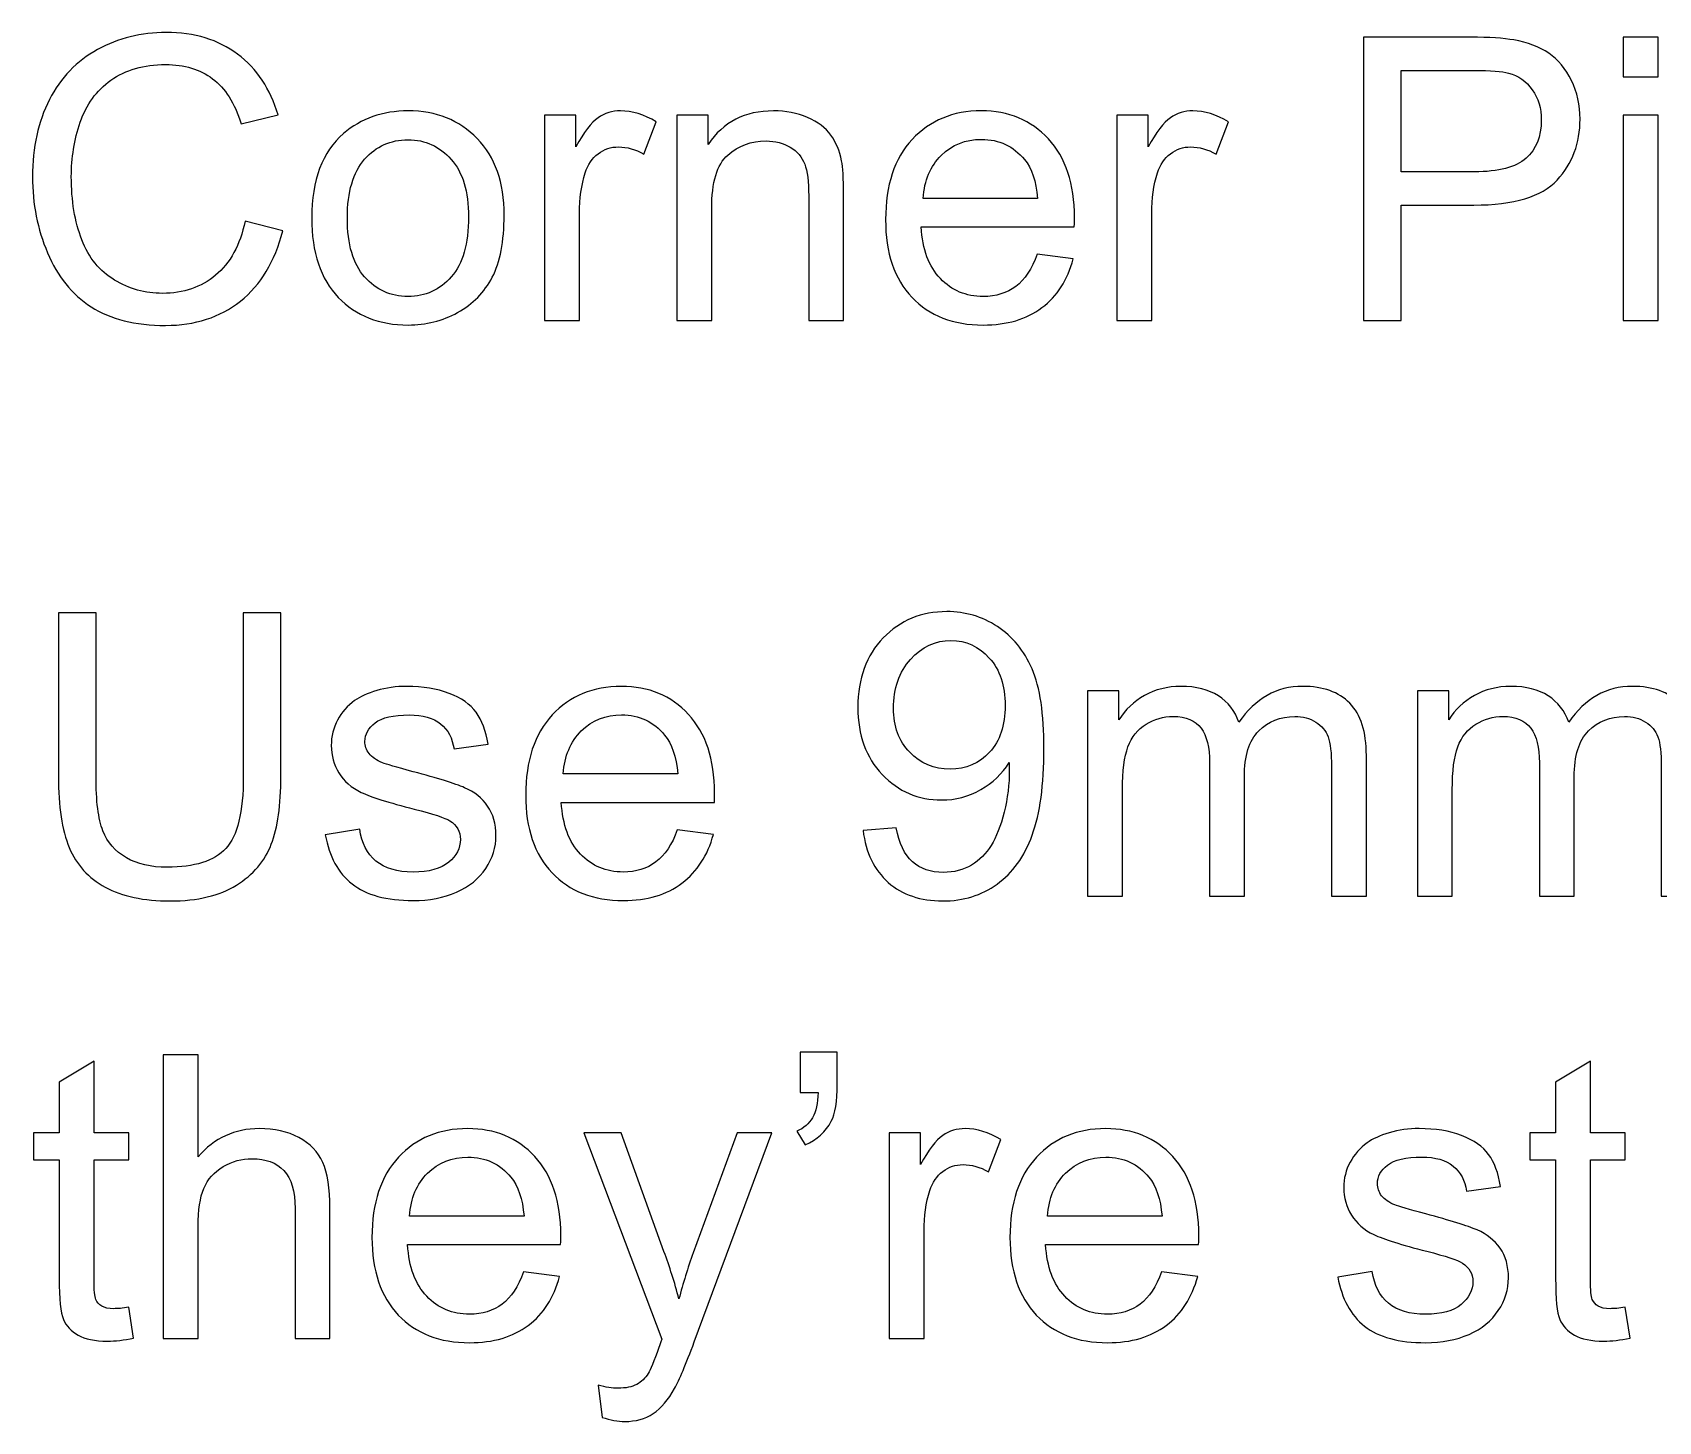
# Model space of a CAD drawing. Header units: millimetres. Extents: x 198 to 2433, y -984 to 145.
# Drawn here: x 469 to 573.3, y -969.3 to -880.2 of the extents above; entities that cross this region are included whole.
import ezdxf

# ---------------------------------------------------------------- set-up
doc = ezdxf.new("R2010")
doc.units = ezdxf.units.MM
doc.header["$MEASUREMENT"] = 0
doc.layers.add('Layer 1', color=7, linetype='Continuous')

msp = doc.modelspace()

# ---------------------------------------------------------------- linework, layer by layer
at = {"layer": 'Layer 1', "color": 250}
for points, knots in [([(482.6534, -892.2801), (482.6534, -892.2801), (485.0664, -892.8897), (485.0664, -892.8897), (484.5626, -894.8666), (483.6567, -896.3695), (482.3486, -897.4066), (481.0405, -898.4438), (479.4403, -898.9645), (477.548, -898.9645), (475.5922, -898.9645), (474.0005, -898.5666), (472.7728, -897.7665), (471.5451, -896.9706), (470.6138, -895.8149), (469.9746, -894.3036), (469.3353, -892.7881), (469.0136, -891.1667), (469.0136, -889.431), (469.0136, -887.5387), (469.3734, -885.8877), (470.0973, -884.478), (470.8212, -883.0683), (471.8499, -881.9973), (473.1834, -881.2649), (474.5169, -880.5326), (475.9859, -880.1685), (477.5861, -880.1685), (479.4064, -880.1685), (480.9347, -880.6299), (482.1708, -881.557), (483.4112, -882.4841), (484.2748, -883.7838), (484.7616, -885.4602), (484.7616, -885.4602), (482.3994, -886.019), (482.3994, -886.019), (481.9803, -884.6982), (481.3665, -883.733), (480.5664, -883.1318), (479.7663, -882.5265), (478.7587, -882.2259), (477.5438, -882.2259), (476.151, -882.2259), (474.9826, -882.5603), (474.047, -883.2292), (473.1115, -883.8981), (472.4511, -884.7998), (472.0743, -885.9258), (471.6933, -887.0561), (471.5028, -888.2203), (471.5028, -889.4183), (471.5028, -890.9635), (471.7272, -892.3139), (472.1759, -893.4654), (472.6246, -894.6211), (473.3231, -895.4805), (474.2714, -896.052), (475.2197, -896.6235), (476.2441, -896.9071), (477.349, -896.9071), (478.6952, -896.9071), (479.8298, -896.5176), (480.7611, -895.7429), (481.6924, -894.964), (482.3232, -893.8125), (482.6534, -892.2801)], [0, 0, 0, 0, 0.04545455, 0.04545455, 0.04545455, 0.09090909, 0.09090909, 0.09090909, 0.13636364, 0.13636364, 0.13636364, 0.18181818, 0.18181818, 0.18181818, 0.22727273, 0.22727273, 0.22727273, 0.27272727, 0.27272727, 0.27272727, 0.31818182, 0.31818182, 0.31818182, 0.36363636, 0.36363636, 0.36363636, 0.40909091, 0.40909091, 0.40909091, 0.45454545, 0.45454545, 0.45454545, 0.5, 0.5, 0.5, 0.54545455, 0.54545455, 0.54545455, 0.59090909, 0.59090909, 0.59090909, 0.63636364, 0.63636364, 0.63636364, 0.68181818, 0.68181818, 0.68181818, 0.72727273, 0.72727273, 0.72727273, 0.77272727, 0.77272727, 0.77272727, 0.81818182, 0.81818182, 0.81818182, 0.86363636, 0.86363636, 0.86363636, 0.90909091, 0.90909091, 0.90909091, 0.95454545, 0.95454545, 0.95454545, 1, 1, 1, 1]), ([(554.3956, -898.6597), (554.3956, -898.6597), (554.3956, -880.4733), (554.3956, -880.4733), (554.3956, -880.4733), (561.2621, -880.4733), (561.2621, -880.4733), (562.4686, -880.4733), (563.3914, -880.5326), (564.0307, -880.6469), (564.9239, -880.795), (565.6732, -881.0787), (566.2786, -881.4935), (566.8839, -881.9126), (567.3708, -882.4968), (567.7391, -883.2461), (568.1074, -883.9954), (568.2894, -884.8209), (568.2894, -885.7226), (568.2894, -887.2636), (567.7983, -888.5717), (566.812, -889.6385), (565.8298, -890.7095), (564.0476, -891.2429), (561.4737, -891.2429), (561.4737, -891.2429), (556.8086, -891.2429), (556.8086, -891.2429), (556.8086, -891.2429), (556.8086, -898.6597), (556.8086, -898.6597), (556.8086, -898.6597), (554.3956, -898.6597), (554.3956, -898.6597)], [0, 0, 0, 0, 0.09090909, 0.09090909, 0.09090909, 0.18181818, 0.18181818, 0.18181818, 0.27272727, 0.27272727, 0.27272727, 0.36363636, 0.36363636, 0.36363636, 0.45454545, 0.45454545, 0.45454545, 0.54545455, 0.54545455, 0.54545455, 0.63636364, 0.63636364, 0.63636364, 0.72727273, 0.72727273, 0.72727273, 0.81818182, 0.81818182, 0.81818182, 0.90909091, 0.90909091, 0.90909091, 1, 1, 1, 1]), ([(571.058, -883.0133), (571.058, -883.0133), (571.058, -880.4733), (571.058, -880.4733), (571.058, -880.4733), (573.2932, -880.4733), (573.2932, -880.4733), (573.2932, -880.4733), (573.2932, -883.0133), (573.2932, -883.0133), (573.2932, -883.0133), (571.058, -883.0133), (571.058, -883.0133)], [0, 0, 0, 0, 0.25, 0.25, 0.25, 0.5, 0.5, 0.5, 0.75, 0.75, 0.75, 1, 1, 1, 1]), ([(556.8086, -889.1093), (556.8086, -889.1093), (561.5076, -889.1093), (561.5076, -889.1093), (563.0655, -889.1093), (564.1661, -888.8214), (564.8223, -888.2415), (565.4742, -887.6615), (565.8002, -886.8487), (565.8002, -885.7946), (565.8002, -885.0368), (565.6097, -884.3849), (565.2245, -883.843), (564.8392, -883.3012), (564.3312, -882.9413), (563.7047, -882.7678), (563.2983, -882.6619), (562.549, -882.6069), (561.461, -882.6069), (561.461, -882.6069), (556.8086, -882.6069), (556.8086, -882.6069), (556.8086, -882.6069), (556.8086, -889.1093), (556.8086, -889.1093)], [0, 0, 0, 0, 0.125, 0.125, 0.125, 0.25, 0.25, 0.25, 0.375, 0.375, 0.375, 0.5, 0.5, 0.5, 0.625, 0.625, 0.625, 0.75, 0.75, 0.75, 0.875, 0.875, 0.875, 1, 1, 1, 1]), ([(486.9248, -892.0684), (486.9248, -889.6342), (487.6021, -887.8308), (488.961, -886.6582), (490.0913, -885.6845), (491.4756, -885.1977), (493.1055, -885.1977), (494.9131, -885.1977), (496.3948, -885.7904), (497.5462, -886.9757), (498.6935, -888.1568), (499.2692, -889.7951), (499.2692, -891.8821), (499.2692, -893.5755), (499.0152, -894.9047), (498.5072, -895.8742), (497.9992, -896.8436), (497.2584, -897.5971), (496.2847, -898.1348), (495.3153, -898.6724), (494.2527, -898.9391), (493.1055, -898.9391), (491.2597, -898.9391), (489.7696, -898.3507), (488.6308, -897.1696), (487.4921, -895.9885), (486.9248, -894.2867), (486.9248, -892.0684)], [0, 0, 0, 0, 0.11111111, 0.11111111, 0.11111111, 0.22222222, 0.22222222, 0.22222222, 0.33333333, 0.33333333, 0.33333333, 0.44444444, 0.44444444, 0.44444444, 0.55555556, 0.55555556, 0.55555556, 0.66666667, 0.66666667, 0.66666667, 0.77777778, 0.77777778, 0.77777778, 0.88888889, 0.88888889, 0.88888889, 1, 1, 1, 1]), ([(501.8642, -898.6597), (501.8642, -898.6597), (501.8642, -885.4771), (501.8642, -885.4771), (501.8642, -885.4771), (503.8708, -885.4771), (503.8708, -885.4771), (503.8708, -885.4771), (503.8708, -887.4964), (503.8708, -887.4964), (504.383, -886.5608), (504.8572, -885.9428), (505.2932, -885.6464), (505.7292, -885.3459), (506.2076, -885.1977), (506.7283, -885.1977), (507.4818, -885.1977), (508.2481, -885.4348), (509.027, -885.9047), (509.027, -885.9047), (508.2311, -887.9663), (508.2311, -887.9663), (507.6893, -887.6615), (507.1474, -887.5091), (506.6055, -887.5091), (506.1187, -887.5091), (505.6827, -887.6573), (505.2974, -887.9494), (504.9122, -888.2415), (504.637, -888.6479), (504.4719, -889.1686), (504.2222, -889.9602), (504.0994, -890.828), (504.0994, -891.7721), (504.0994, -891.7721), (504.0994, -898.6597), (504.0994, -898.6597), (504.0994, -898.6597), (501.8642, -898.6597), (501.8642, -898.6597)], [0, 0, 0, 0, 0.07692308, 0.07692308, 0.07692308, 0.15384615, 0.15384615, 0.15384615, 0.23076923, 0.23076923, 0.23076923, 0.30769231, 0.30769231, 0.30769231, 0.38461538, 0.38461538, 0.38461538, 0.46153846, 0.46153846, 0.46153846, 0.53846154, 0.53846154, 0.53846154, 0.61538462, 0.61538462, 0.61538462, 0.69230769, 0.69230769, 0.69230769, 0.76923077, 0.76923077, 0.76923077, 0.84615385, 0.84615385, 0.84615385, 0.92307692, 0.92307692, 0.92307692, 1, 1, 1, 1]), ([(510.3478, -898.6597), (510.3478, -898.6597), (510.3478, -885.4771), (510.3478, -885.4771), (510.3478, -885.4771), (512.3544, -885.4771), (512.3544, -885.4771), (512.3544, -885.4771), (512.3544, -887.3482), (512.3544, -887.3482), (513.3196, -885.9131), (514.7166, -885.1977), (516.5412, -885.1977), (517.337, -885.1977), (518.0652, -885.3416), (518.7298, -885.6253), (519.3944, -885.9089), (519.894, -886.2857), (520.2242, -886.7471), (520.5544, -887.2085), (520.7872, -887.7589), (520.9184, -888.3939), (520.9989, -888.8087), (521.0412, -889.5326), (521.0412, -890.5656), (521.0412, -890.5656), (521.0412, -898.6597), (521.0412, -898.6597), (521.0412, -898.6597), (518.806, -898.6597), (518.806, -898.6597), (518.806, -898.6597), (518.806, -890.6502), (518.806, -890.6502), (518.806, -889.7401), (518.7213, -889.0585), (518.5478, -888.6098), (518.3742, -888.161), (518.0652, -887.8012), (517.6249, -887.5303), (517.1846, -887.2636), (516.6639, -887.1281), (516.0713, -887.1281), (515.123, -887.1281), (514.306, -887.4287), (513.6159, -888.034), (512.9259, -888.6352), (512.583, -889.7824), (512.583, -891.4673), (512.583, -891.4673), (512.583, -898.6597), (512.583, -898.6597), (512.583, -898.6597), (510.3478, -898.6597), (510.3478, -898.6597)], [0, 0, 0, 0, 0.05555556, 0.05555556, 0.05555556, 0.11111111, 0.11111111, 0.11111111, 0.16666667, 0.16666667, 0.16666667, 0.22222222, 0.22222222, 0.22222222, 0.27777778, 0.27777778, 0.27777778, 0.33333333, 0.33333333, 0.33333333, 0.38888889, 0.38888889, 0.38888889, 0.44444444, 0.44444444, 0.44444444, 0.5, 0.5, 0.5, 0.55555556, 0.55555556, 0.55555556, 0.61111111, 0.61111111, 0.61111111, 0.66666667, 0.66666667, 0.66666667, 0.72222222, 0.72222222, 0.72222222, 0.77777778, 0.77777778, 0.77777778, 0.83333333, 0.83333333, 0.83333333, 0.88888889, 0.88888889, 0.88888889, 0.94444444, 0.94444444, 0.94444444, 1, 1, 1, 1]), ([(533.466, -894.3925), (533.466, -894.3925), (535.7774, -894.6973), (535.7774, -894.6973), (535.4176, -896.0393), (534.7445, -897.0849), (533.7623, -897.8257), (532.7802, -898.5666), (531.5271, -898.9391), (529.9989, -898.9391), (528.077, -898.9391), (526.553, -898.3464), (525.4269, -897.1611), (524.3008, -895.98), (523.7378, -894.3163), (523.7378, -892.1785), (523.7378, -889.9687), (524.3051, -888.2499), (525.4438, -887.0307), (526.5826, -885.8073), (528.06, -885.1977), (529.8761, -885.1977), (531.633, -885.1977), (533.0681, -885.7946), (534.1814, -886.9926), (535.2948, -888.1907), (535.8536, -889.8755), (535.8536, -892.0472), (535.8536, -892.1785), (535.8494, -892.3774), (535.8409, -892.6399), (535.8409, -892.6399), (526.0238, -892.6399), (526.0238, -892.6399), (526.1085, -894.0835), (526.5149, -895.1926), (527.2515, -895.9588), (527.9838, -896.7251), (528.9025, -897.1103), (529.9989, -897.1103), (530.8159, -897.1103), (531.5144, -896.8944), (532.0902, -896.4626), (532.6701, -896.0308), (533.1273, -895.3408), (533.466, -894.3925)], [0, 0, 0, 0, 0.06666667, 0.06666667, 0.06666667, 0.13333333, 0.13333333, 0.13333333, 0.2, 0.2, 0.2, 0.26666667, 0.26666667, 0.26666667, 0.33333333, 0.33333333, 0.33333333, 0.4, 0.4, 0.4, 0.46666667, 0.46666667, 0.46666667, 0.53333333, 0.53333333, 0.53333333, 0.6, 0.6, 0.6, 0.66666667, 0.66666667, 0.66666667, 0.73333333, 0.73333333, 0.73333333, 0.8, 0.8, 0.8, 0.86666667, 0.86666667, 0.86666667, 0.93333333, 0.93333333, 0.93333333, 1, 1, 1, 1]), ([(538.5756, -898.6597), (538.5756, -898.6597), (538.5756, -885.4771), (538.5756, -885.4771), (538.5756, -885.4771), (540.5822, -885.4771), (540.5822, -885.4771), (540.5822, -885.4771), (540.5822, -887.4964), (540.5822, -887.4964), (541.0944, -886.5608), (541.5686, -885.9428), (542.0046, -885.6464), (542.4406, -885.3459), (542.919, -885.1977), (543.4397, -885.1977), (544.1932, -885.1977), (544.9595, -885.4348), (545.7384, -885.9047), (545.7384, -885.9047), (544.9425, -887.9663), (544.9425, -887.9663), (544.4007, -887.6615), (543.8588, -887.5091), (543.3169, -887.5091), (542.8301, -887.5091), (542.3941, -887.6573), (542.0088, -887.9494), (541.6236, -888.2415), (541.3484, -888.6479), (541.1833, -889.1686), (540.9336, -889.9602), (540.8108, -890.828), (540.8108, -891.7721), (540.8108, -891.7721), (540.8108, -898.6597), (540.8108, -898.6597), (540.8108, -898.6597), (538.5756, -898.6597), (538.5756, -898.6597)], [0, 0, 0, 0, 0.07692308, 0.07692308, 0.07692308, 0.15384615, 0.15384615, 0.15384615, 0.23076923, 0.23076923, 0.23076923, 0.30769231, 0.30769231, 0.30769231, 0.38461538, 0.38461538, 0.38461538, 0.46153846, 0.46153846, 0.46153846, 0.53846154, 0.53846154, 0.53846154, 0.61538462, 0.61538462, 0.61538462, 0.69230769, 0.69230769, 0.69230769, 0.76923077, 0.76923077, 0.76923077, 0.84615385, 0.84615385, 0.84615385, 0.92307692, 0.92307692, 0.92307692, 1, 1, 1, 1]), ([(571.058, -898.6597), (571.058, -898.6597), (571.058, -885.4771), (571.058, -885.4771), (571.058, -885.4771), (573.2932, -885.4771), (573.2932, -885.4771), (573.2932, -885.4771), (573.2932, -898.6597), (573.2932, -898.6597), (573.2932, -898.6597), (571.058, -898.6597), (571.058, -898.6597)], [0, 0, 0, 0, 0.25, 0.25, 0.25, 0.5, 0.5, 0.5, 0.75, 0.75, 0.75, 1, 1, 1, 1]), ([(489.2108, -892.0726), (489.2108, -893.7575), (489.5791, -895.019), (490.3157, -895.853), (491.0565, -896.6912), (491.9836, -897.1103), (493.1055, -897.1103), (494.2146, -897.1103), (495.1375, -896.6912), (495.8783, -895.8488), (496.6149, -895.0063), (496.9832, -893.7236), (496.9832, -892.0007), (496.9832, -890.3751), (496.6107, -889.1432), (495.8698, -888.3092), (495.129, -887.471), (494.2061, -887.0519), (493.1055, -887.0519), (491.9836, -887.0519), (491.0565, -887.4668), (490.3157, -888.3007), (489.5791, -889.1347), (489.2108, -890.392), (489.2108, -892.0726)], [0, 0, 0, 0, 0.125, 0.125, 0.125, 0.25, 0.25, 0.25, 0.375, 0.375, 0.375, 0.5, 0.5, 0.5, 0.625, 0.625, 0.625, 0.75, 0.75, 0.75, 0.875, 0.875, 0.875, 1, 1, 1, 1]), ([(526.1508, -890.8111), (526.1508, -890.8111), (533.4914, -890.8111), (533.4914, -890.8111), (533.394, -889.702), (533.1104, -888.8722), (532.649, -888.3177), (531.942, -887.4583), (531.0191, -887.0265), (529.8888, -887.0265), (528.8644, -887.0265), (528.005, -887.3694), (527.3065, -888.0552), (526.6122, -888.741), (526.227, -889.6596), (526.1508, -890.8111)], [0, 0, 0, 0, 0.2, 0.2, 0.2, 0.4, 0.4, 0.4, 0.6, 0.6, 0.6, 0.8, 0.8, 0.8, 1, 1, 1, 1]), ([(482.5353, -917.4055), (482.5353, -917.4055), (484.9483, -917.4055), (484.9483, -917.4055), (484.9483, -917.4055), (484.9483, -927.9084), (484.9483, -927.9084), (484.9483, -929.7372), (484.7409, -931.1892), (484.3302, -932.2645), (483.9154, -933.3355), (483.1703, -934.2118), (482.095, -934.8849), (481.0155, -935.558), (479.6058, -935.8967), (477.8532, -935.8967), (476.1557, -935.8967), (474.7629, -935.6046), (473.6834, -935.0162), (472.5997, -934.4277), (471.8292, -933.5811), (471.3678, -932.4677), (470.9063, -931.3543), (470.6735, -929.8346), (470.6735, -927.9084), (470.6735, -927.9084), (470.6735, -917.4055), (470.6735, -917.4055), (470.6735, -917.4055), (473.0865, -917.4055), (473.0865, -917.4055), (473.0865, -917.4055), (473.0865, -927.9042), (473.0865, -927.9042), (473.0865, -929.4832), (473.2347, -930.6516), (473.5268, -931.3967), (473.8189, -932.146), (474.3184, -932.7259), (475.0338, -933.1281), (475.745, -933.5345), (476.6171, -933.7377), (477.6458, -933.7377), (479.4069, -933.7377), (480.6642, -933.3355), (481.4135, -932.5354), (482.1628, -931.7311), (482.5353, -930.1902), (482.5353, -927.9042), (482.5353, -927.9042), (482.5353, -917.4055), (482.5353, -917.4055)], [0, 0, 0, 0, 0.05882353, 0.05882353, 0.05882353, 0.11764706, 0.11764706, 0.11764706, 0.17647059, 0.17647059, 0.17647059, 0.23529412, 0.23529412, 0.23529412, 0.29411765, 0.29411765, 0.29411765, 0.35294118, 0.35294118, 0.35294118, 0.41176471, 0.41176471, 0.41176471, 0.47058824, 0.47058824, 0.47058824, 0.52941176, 0.52941176, 0.52941176, 0.58823529, 0.58823529, 0.58823529, 0.64705882, 0.64705882, 0.64705882, 0.70588235, 0.70588235, 0.70588235, 0.76470588, 0.76470588, 0.76470588, 0.82352941, 0.82352941, 0.82352941, 0.88235294, 0.88235294, 0.88235294, 0.94117647, 0.94117647, 0.94117647, 1, 1, 1, 1]), ([(522.2905, -931.3755), (522.2905, -931.3755), (524.4241, -931.1977), (524.4241, -931.1977), (524.6061, -932.2052), (524.9533, -932.9334), (525.4655, -933.3863), (525.9777, -933.8393), (526.6339, -934.0679), (527.4382, -934.0679), (528.124, -934.0679), (528.7252, -933.9113), (529.2459, -933.5938), (529.7666, -933.2805), (530.1899, -932.8614), (530.5159, -932.3322), (530.8418, -931.8073), (531.117, -931.0961), (531.3414, -930.2029), (531.5657, -929.3096), (531.6758, -928.3995), (531.6758, -927.4724), (531.6758, -927.375), (531.6716, -927.2226), (531.6631, -927.0236), (531.2186, -927.7348), (530.609, -928.3148), (529.8385, -928.7551), (529.0681, -929.1996), (528.2299, -929.4197), (527.3324, -929.4197), (525.8296, -929.4197), (524.5596, -928.8736), (523.5182, -927.7814), (522.481, -926.6934), (521.9603, -925.2541), (521.9603, -923.4676), (521.9603, -921.6219), (522.5022, -920.1402), (523.5901, -919.0142), (524.6739, -917.8923), (526.0328, -917.3293), (527.6711, -917.3293), (528.8479, -917.3293), (529.9274, -917.6468), (530.9096, -918.286), (531.8875, -918.921), (532.6283, -919.827), (533.1363, -921.0081), (533.6443, -922.1849), (533.8983, -923.891), (533.8983, -926.1219), (533.8983, -928.446), (533.6485, -930.296), (533.1448, -931.6718), (532.641, -933.0519), (531.8875, -934.0975), (530.8926, -934.8172), (529.8978, -935.5369), (528.7336, -935.8967), (527.3959, -935.8967), (525.9735, -935.8967), (524.8136, -935.503), (523.9119, -934.7114), (523.0144, -933.9197), (522.4725, -932.8064), (522.2905, -931.3755)], [0, 0, 0, 0, 0.04545455, 0.04545455, 0.04545455, 0.09090909, 0.09090909, 0.09090909, 0.13636364, 0.13636364, 0.13636364, 0.18181818, 0.18181818, 0.18181818, 0.22727273, 0.22727273, 0.22727273, 0.27272727, 0.27272727, 0.27272727, 0.31818182, 0.31818182, 0.31818182, 0.36363636, 0.36363636, 0.36363636, 0.40909091, 0.40909091, 0.40909091, 0.45454545, 0.45454545, 0.45454545, 0.5, 0.5, 0.5, 0.54545455, 0.54545455, 0.54545455, 0.59090909, 0.59090909, 0.59090909, 0.63636364, 0.63636364, 0.63636364, 0.68181818, 0.68181818, 0.68181818, 0.72727273, 0.72727273, 0.72727273, 0.77272727, 0.77272727, 0.77272727, 0.81818182, 0.81818182, 0.81818182, 0.86363636, 0.86363636, 0.86363636, 0.90909091, 0.90909091, 0.90909091, 0.95454545, 0.95454545, 0.95454545, 1, 1, 1, 1]), ([(531.4091, -923.3533), (531.4091, -922.0749), (531.0704, -921.0589), (530.3931, -920.3096), (529.72, -919.5603), (528.8987, -919.1835), (527.9335, -919.1835), (526.9345, -919.1835), (526.0709, -919.5857), (525.3427, -920.3942), (524.6104, -921.2028), (524.2463, -922.2527), (524.2463, -923.5396), (524.2463, -924.6953), (524.5934, -925.6351), (525.2835, -926.3548), (525.9777, -927.0787), (526.8413, -927.4385), (527.87, -927.4385), (528.903, -927.4385), (529.7496, -927.0787), (530.4143, -926.3548), (531.0789, -925.6351), (531.4091, -924.6318), (531.4091, -923.3533)], [0, 0, 0, 0, 0.125, 0.125, 0.125, 0.25, 0.25, 0.25, 0.375, 0.375, 0.375, 0.5, 0.5, 0.5, 0.625, 0.625, 0.625, 0.75, 0.75, 0.75, 0.875, 0.875, 0.875, 1, 1, 1, 1]), ([(487.7973, -931.6549), (487.7973, -931.6549), (490.0071, -931.2993), (490.0071, -931.2993), (490.1299, -932.1841), (490.477, -932.8614), (491.0443, -933.3355), (491.6115, -933.8054), (492.4074, -934.0425), (493.4234, -934.0425), (494.4521, -934.0425), (495.2141, -933.8351), (495.7136, -933.416), (496.2089, -933.0011), (496.4587, -932.51), (496.4587, -931.947), (496.4587, -931.4432), (496.2343, -931.0453), (495.7898, -930.7574), (495.4766, -930.5585), (494.7146, -930.3087), (493.5038, -929.9997), (491.8698, -929.589), (490.7395, -929.2334), (490.1045, -928.9329), (489.4737, -928.6281), (488.9953, -928.2132), (488.6694, -927.6798), (488.3434, -927.1506), (488.1783, -926.5622), (488.1783, -925.9187), (488.1783, -925.3303), (488.3138, -924.7884), (488.5805, -924.2889), (488.8514, -923.7894), (489.2155, -923.3745), (489.6769, -923.0443), (490.024, -922.7903), (490.4982, -922.5744), (491.0951, -922.3966), (491.6962, -922.2188), (492.3354, -922.1299), (493.0212, -922.1299), (494.0542, -922.1299), (494.9601, -922.2781), (495.739, -922.5786), (496.5222, -922.875), (497.0979, -923.2814), (497.4705, -923.7894), (497.8388, -924.3016), (498.097, -924.9832), (498.2367, -925.8383), (498.2367, -925.8383), (496.0523, -926.1431), (496.0523, -926.1431), (495.9549, -925.4573), (495.6671, -924.9197), (495.1929, -924.5344), (494.7188, -924.1492), (494.0499, -923.9587), (493.1821, -923.9587), (492.1619, -923.9587), (491.4295, -924.128), (490.9935, -924.4667), (490.5574, -924.8054), (490.3373, -925.2033), (490.3373, -925.6563), (490.3373, -925.9441), (490.4262, -926.2066), (490.6082, -926.4394), (490.7903, -926.6765), (491.0739, -926.8755), (491.4634, -927.0321), (491.6877, -927.1168), (492.3397, -927.3073), (493.4319, -927.6036), (495.0067, -928.0227), (496.1073, -928.3698), (496.7339, -928.6365), (497.3604, -928.9032), (497.8515, -929.2969), (498.2071, -929.8049), (498.5669, -930.3172), (498.7447, -930.9522), (498.7447, -931.7142), (498.7447, -932.455), (498.5288, -933.1535), (498.0928, -933.8097), (497.6567, -934.4658), (497.0302, -934.9738), (496.2132, -935.3337), (495.3919, -935.6935), (494.4648, -935.8713), (493.4319, -935.8713), (491.7216, -935.8713), (490.4135, -935.5157), (489.516, -934.8087), (488.6186, -934.0975), (488.0471, -933.0477), (487.7973, -931.6549)], [0, 0, 0, 0, 0.03030303, 0.03030303, 0.03030303, 0.06060606, 0.06060606, 0.06060606, 0.09090909, 0.09090909, 0.09090909, 0.12121212, 0.12121212, 0.12121212, 0.15151515, 0.15151515, 0.15151515, 0.18181818, 0.18181818, 0.18181818, 0.21212121, 0.21212121, 0.21212121, 0.24242424, 0.24242424, 0.24242424, 0.27272727, 0.27272727, 0.27272727, 0.3030303, 0.3030303, 0.3030303, 0.33333333, 0.33333333, 0.33333333, 0.36363636, 0.36363636, 0.36363636, 0.39393939, 0.39393939, 0.39393939, 0.42424242, 0.42424242, 0.42424242, 0.45454545, 0.45454545, 0.45454545, 0.48484848, 0.48484848, 0.48484848, 0.51515152, 0.51515152, 0.51515152, 0.54545455, 0.54545455, 0.54545455, 0.57575758, 0.57575758, 0.57575758, 0.60606061, 0.60606061, 0.60606061, 0.63636364, 0.63636364, 0.63636364, 0.66666667, 0.66666667, 0.66666667, 0.6969697, 0.6969697, 0.6969697, 0.72727273, 0.72727273, 0.72727273, 0.75757576, 0.75757576, 0.75757576, 0.78787879, 0.78787879, 0.78787879, 0.81818182, 0.81818182, 0.81818182, 0.84848485, 0.84848485, 0.84848485, 0.87878788, 0.87878788, 0.87878788, 0.90909091, 0.90909091, 0.90909091, 0.93939394, 0.93939394, 0.93939394, 0.96969697, 0.96969697, 0.96969697, 1, 1, 1, 1]), ([(510.3779, -931.3247), (510.3779, -931.3247), (512.6893, -931.6295), (512.6893, -931.6295), (512.3295, -932.9715), (511.6564, -934.0171), (510.6742, -934.7579), (509.6921, -935.4988), (508.439, -935.8713), (506.9108, -935.8713), (504.9889, -935.8713), (503.4649, -935.2786), (502.3388, -934.0933), (501.2127, -932.9122), (500.6497, -931.2485), (500.6497, -929.1107), (500.6497, -926.9009), (501.217, -925.1821), (502.3557, -923.9629), (503.4945, -922.7395), (504.9719, -922.1299), (506.788, -922.1299), (508.5449, -922.1299), (509.98, -922.7268), (511.0933, -923.9248), (512.2067, -925.1229), (512.7655, -926.8077), (512.7655, -928.9794), (512.7655, -929.1107), (512.7613, -929.3096), (512.7528, -929.5721), (512.7528, -929.5721), (502.9357, -929.5721), (502.9357, -929.5721), (503.0204, -931.0157), (503.4268, -932.1248), (504.1634, -932.891), (504.8957, -933.6573), (505.8144, -934.0425), (506.9108, -934.0425), (507.7278, -934.0425), (508.4263, -933.8266), (509.0021, -933.3948), (509.582, -932.963), (510.0392, -932.273), (510.3779, -931.3247)], [0, 0, 0, 0, 0.06666667, 0.06666667, 0.06666667, 0.13333333, 0.13333333, 0.13333333, 0.2, 0.2, 0.2, 0.26666667, 0.26666667, 0.26666667, 0.33333333, 0.33333333, 0.33333333, 0.4, 0.4, 0.4, 0.46666667, 0.46666667, 0.46666667, 0.53333333, 0.53333333, 0.53333333, 0.6, 0.6, 0.6, 0.66666667, 0.66666667, 0.66666667, 0.73333333, 0.73333333, 0.73333333, 0.8, 0.8, 0.8, 0.86666667, 0.86666667, 0.86666667, 0.93333333, 0.93333333, 0.93333333, 1, 1, 1, 1]), ([(536.6965, -935.5919), (536.6965, -935.5919), (536.6965, -922.4093), (536.6965, -922.4093), (536.6965, -922.4093), (538.7031, -922.4093), (538.7031, -922.4093), (538.7031, -922.4093), (538.7031, -924.272), (538.7031, -924.272), (539.1137, -923.6285), (539.6641, -923.1078), (540.3499, -922.7183), (541.0357, -922.3246), (541.8146, -922.1299), (542.6909, -922.1299), (543.6646, -922.1299), (544.4647, -922.3331), (545.087, -922.7353), (545.7093, -923.1417), (546.1495, -923.7047), (546.4035, -924.4328), (547.4534, -922.8961), (548.8123, -922.1299), (550.4887, -922.1299), (551.801, -922.1299), (552.8128, -922.4897), (553.5155, -923.2136), (554.2225, -923.9375), (554.5781, -925.0509), (554.5781, -926.5537), (554.5781, -926.5537), (554.5781, -935.5919), (554.5781, -935.5919), (554.5781, -935.5919), (552.3429, -935.5919), (552.3429, -935.5919), (552.3429, -935.5919), (552.3429, -927.2946), (552.3429, -927.2946), (552.3429, -926.4056), (552.2667, -925.7621), (552.1228, -925.3684), (551.9788, -924.9747), (551.7164, -924.6614), (551.3311, -924.4201), (550.9501, -924.1788), (550.5014, -924.0603), (549.9892, -924.0603), (549.0578, -924.0603), (548.2874, -924.3693), (547.6735, -924.9832), (547.0597, -925.6012), (546.7549, -926.5876), (546.7549, -927.9423), (546.7549, -927.9423), (546.7549, -935.5919), (546.7549, -935.5919), (546.7549, -935.5919), (544.5197, -935.5919), (544.5197, -935.5919), (544.5197, -935.5919), (544.5197, -927.0363), (544.5197, -927.0363), (544.5197, -926.0457), (544.3377, -925.3007), (543.9736, -924.8054), (543.6095, -924.3101), (543.0126, -924.0603), (542.1871, -924.0603), (541.5606, -924.0603), (540.9806, -924.2254), (540.4472, -924.5556), (539.9138, -924.8858), (539.5286, -925.3684), (539.2873, -926.0076), (539.0502, -926.6426), (538.9317, -927.5613), (538.9317, -928.7593), (538.9317, -928.7593), (538.9317, -935.5919), (538.9317, -935.5919), (538.9317, -935.5919), (536.6965, -935.5919), (536.6965, -935.5919)], [0, 0, 0, 0, 0.03571429, 0.03571429, 0.03571429, 0.07142857, 0.07142857, 0.07142857, 0.10714286, 0.10714286, 0.10714286, 0.14285714, 0.14285714, 0.14285714, 0.17857143, 0.17857143, 0.17857143, 0.21428571, 0.21428571, 0.21428571, 0.25, 0.25, 0.25, 0.28571429, 0.28571429, 0.28571429, 0.32142857, 0.32142857, 0.32142857, 0.35714286, 0.35714286, 0.35714286, 0.39285714, 0.39285714, 0.39285714, 0.42857143, 0.42857143, 0.42857143, 0.46428571, 0.46428571, 0.46428571, 0.5, 0.5, 0.5, 0.53571429, 0.53571429, 0.53571429, 0.57142857, 0.57142857, 0.57142857, 0.60714286, 0.60714286, 0.60714286, 0.64285714, 0.64285714, 0.64285714, 0.67857143, 0.67857143, 0.67857143, 0.71428571, 0.71428571, 0.71428571, 0.75, 0.75, 0.75, 0.78571429, 0.78571429, 0.78571429, 0.82142857, 0.82142857, 0.82142857, 0.85714286, 0.85714286, 0.85714286, 0.89285714, 0.89285714, 0.89285714, 0.92857143, 0.92857143, 0.92857143, 0.96428571, 0.96428571, 0.96428571, 1, 1, 1, 1]), ([(557.8547, -935.5919), (557.8547, -935.5919), (557.8547, -922.4093), (557.8547, -922.4093), (557.8547, -922.4093), (559.8613, -922.4093), (559.8613, -922.4093), (559.8613, -922.4093), (559.8613, -924.272), (559.8613, -924.272), (560.2719, -923.6285), (560.8223, -923.1078), (561.5081, -922.7183), (562.1939, -922.3246), (562.9728, -922.1299), (563.8491, -922.1299), (564.8228, -922.1299), (565.6229, -922.3331), (566.2452, -922.7353), (566.8675, -923.1417), (567.3077, -923.7047), (567.5617, -924.4328), (568.6116, -922.8961), (569.9705, -922.1299), (571.6469, -922.1299), (572.9592, -922.1299), (573.971, -922.4897), (574.6737, -923.2136), (575.3807, -923.9375), (575.7363, -925.0509), (575.7363, -926.5537), (575.7363, -926.5537), (575.7363, -935.5919), (575.7363, -935.5919), (575.7363, -935.5919), (573.5011, -935.5919), (573.5011, -935.5919), (573.5011, -935.5919), (573.5011, -927.2946), (573.5011, -927.2946), (573.5011, -926.4056), (573.4249, -925.7621), (573.281, -925.3684), (573.137, -924.9747), (572.8746, -924.6614), (572.4893, -924.4201), (572.1083, -924.1788), (571.6596, -924.0603), (571.1474, -924.0603), (570.216, -924.0603), (569.4456, -924.3693), (568.8317, -924.9832), (568.2179, -925.6012), (567.9131, -926.5876), (567.9131, -927.9423), (567.9131, -927.9423), (567.9131, -935.5919), (567.9131, -935.5919), (567.9131, -935.5919), (565.6779, -935.5919), (565.6779, -935.5919), (565.6779, -935.5919), (565.6779, -927.0363), (565.6779, -927.0363), (565.6779, -926.0457), (565.4959, -925.3007), (565.1318, -924.8054), (564.7677, -924.3101), (564.1708, -924.0603), (563.3453, -924.0603), (562.7188, -924.0603), (562.1388, -924.2254), (561.6054, -924.5556), (561.072, -924.8858), (560.6868, -925.3684), (560.4455, -926.0076), (560.2084, -926.6426), (560.0899, -927.5613), (560.0899, -928.7593), (560.0899, -928.7593), (560.0899, -935.5919), (560.0899, -935.5919), (560.0899, -935.5919), (557.8547, -935.5919), (557.8547, -935.5919)], [0, 0, 0, 0, 0.03571429, 0.03571429, 0.03571429, 0.07142857, 0.07142857, 0.07142857, 0.10714286, 0.10714286, 0.10714286, 0.14285714, 0.14285714, 0.14285714, 0.17857143, 0.17857143, 0.17857143, 0.21428571, 0.21428571, 0.21428571, 0.25, 0.25, 0.25, 0.28571429, 0.28571429, 0.28571429, 0.32142857, 0.32142857, 0.32142857, 0.35714286, 0.35714286, 0.35714286, 0.39285714, 0.39285714, 0.39285714, 0.42857143, 0.42857143, 0.42857143, 0.46428571, 0.46428571, 0.46428571, 0.5, 0.5, 0.5, 0.53571429, 0.53571429, 0.53571429, 0.57142857, 0.57142857, 0.57142857, 0.60714286, 0.60714286, 0.60714286, 0.64285714, 0.64285714, 0.64285714, 0.67857143, 0.67857143, 0.67857143, 0.71428571, 0.71428571, 0.71428571, 0.75, 0.75, 0.75, 0.78571429, 0.78571429, 0.78571429, 0.82142857, 0.82142857, 0.82142857, 0.85714286, 0.85714286, 0.85714286, 0.89285714, 0.89285714, 0.89285714, 0.92857143, 0.92857143, 0.92857143, 0.96428571, 0.96428571, 0.96428571, 1, 1, 1, 1]), ([(503.0627, -927.7433), (503.0627, -927.7433), (510.4033, -927.7433), (510.4033, -927.7433), (510.3059, -926.6342), (510.0223, -925.8044), (509.5609, -925.2499), (508.8539, -924.3905), (507.931, -923.9587), (506.8007, -923.9587), (505.7763, -923.9587), (504.9169, -924.3016), (504.2184, -924.9874), (503.5241, -925.6732), (503.1389, -926.5918), (503.0627, -927.7433)], [0, 0, 0, 0, 0.2, 0.2, 0.2, 0.4, 0.4, 0.4, 0.6, 0.6, 0.6, 0.8, 0.8, 0.8, 1, 1, 1, 1]), ([(477.4003, -963.968), (477.4003, -963.968), (477.4003, -945.7816), (477.4003, -945.7816), (477.4003, -945.7816), (479.6355, -945.7816), (479.6355, -945.7816), (479.6355, -945.7816), (479.6355, -952.3263), (479.6355, -952.3263), (480.6727, -951.1114), (481.9808, -950.506), (483.564, -950.506), (484.5335, -950.506), (485.3759, -950.6965), (486.0956, -951.0817), (486.811, -951.467), (487.3232, -951.9961), (487.6323, -952.6735), (487.9413, -953.3508), (488.0937, -954.3372), (488.0937, -955.6241), (488.0937, -955.6241), (488.0937, -963.968), (488.0937, -963.968), (488.0937, -963.968), (485.8585, -963.968), (485.8585, -963.968), (485.8585, -963.968), (485.8585, -955.6326), (485.8585, -955.6326), (485.8585, -954.5192), (485.6172, -953.7064), (485.1388, -953.1984), (484.6562, -952.6904), (483.9789, -952.4364), (483.0984, -952.4364), (482.4422, -952.4364), (481.8241, -952.6057), (481.2442, -952.9486), (480.6642, -953.2915), (480.2536, -953.7572), (480.0038, -954.3456), (479.7583, -954.9298), (479.6355, -955.7384), (479.6355, -956.7713), (479.6355, -956.7713), (479.6355, -963.968), (479.6355, -963.968), (479.6355, -963.968), (477.4003, -963.968), (477.4003, -963.968)], [0, 0, 0, 0, 0.05882353, 0.05882353, 0.05882353, 0.11764706, 0.11764706, 0.11764706, 0.17647059, 0.17647059, 0.17647059, 0.23529412, 0.23529412, 0.23529412, 0.29411765, 0.29411765, 0.29411765, 0.35294118, 0.35294118, 0.35294118, 0.41176471, 0.41176471, 0.41176471, 0.47058824, 0.47058824, 0.47058824, 0.52941176, 0.52941176, 0.52941176, 0.58823529, 0.58823529, 0.58823529, 0.64705882, 0.64705882, 0.64705882, 0.70588235, 0.70588235, 0.70588235, 0.76470588, 0.76470588, 0.76470588, 0.82352941, 0.82352941, 0.82352941, 0.88235294, 0.88235294, 0.88235294, 0.94117647, 0.94117647, 0.94117647, 1, 1, 1, 1]), ([(518.2519, -948.1946), (518.2519, -948.1946), (518.2519, -945.6038), (518.2519, -945.6038), (518.2519, -945.6038), (520.6395, -945.6038), (520.6395, -945.6038), (520.6395, -945.6038), (520.6395, -947.6612), (520.6395, -947.6612), (520.6395, -948.7619), (520.5125, -949.5577), (520.2543, -950.0403), (519.8944, -950.7092), (519.3399, -951.2087), (518.5821, -951.5474), (518.5821, -951.5474), (518.0487, -950.6669), (518.0487, -950.6669), (518.4974, -950.4848), (518.8276, -950.2012), (519.0478, -949.8075), (519.2679, -949.418), (519.3907, -948.8804), (519.4161, -948.1946), (519.4161, -948.1946), (518.2519, -948.1946), (518.2519, -948.1946)], [0, 0, 0, 0, 0.11111111, 0.11111111, 0.11111111, 0.22222222, 0.22222222, 0.22222222, 0.33333333, 0.33333333, 0.33333333, 0.44444444, 0.44444444, 0.44444444, 0.55555556, 0.55555556, 0.55555556, 0.66666667, 0.66666667, 0.66666667, 0.77777778, 0.77777778, 0.77777778, 0.88888889, 0.88888889, 0.88888889, 1, 1, 1, 1]), ([(475.1947, -961.9741), (475.1947, -961.9741), (475.4995, -963.9468), (475.4995, -963.9468), (474.873, -964.0781), (474.3099, -964.1458), (473.8189, -964.1458), (473.0103, -964.1458), (472.3838, -964.0188), (471.935, -963.7606), (471.4905, -963.5023), (471.1773, -963.1679), (470.9952, -962.7488), (470.8132, -962.3297), (470.7243, -961.4492), (470.7243, -960.1072), (470.7243, -960.1072), (470.7243, -952.5126), (470.7243, -952.5126), (470.7243, -952.5126), (469.0733, -952.5126), (469.0733, -952.5126), (469.0733, -952.5126), (469.0733, -950.7854), (469.0733, -950.7854), (469.0733, -950.7854), (470.7243, -950.7854), (470.7243, -950.7854), (470.7243, -950.7854), (470.7243, -947.5257), (470.7243, -947.5257), (470.7243, -947.5257), (472.9595, -946.1838), (472.9595, -946.1838), (472.9595, -946.1838), (472.9595, -950.7854), (472.9595, -950.7854), (472.9595, -950.7854), (475.1947, -950.7854), (475.1947, -950.7854), (475.1947, -950.7854), (475.1947, -952.5126), (475.1947, -952.5126), (475.1947, -952.5126), (472.9595, -952.5126), (472.9595, -952.5126), (472.9595, -952.5126), (472.9595, -960.2342), (472.9595, -960.2342), (472.9595, -960.8734), (472.9976, -961.2841), (473.078, -961.4661), (473.1542, -961.6481), (473.2812, -961.7921), (473.459, -961.9021), (473.6368, -962.008), (473.8908, -962.063), (474.221, -962.063), (474.4666, -962.063), (474.7925, -962.0334), (475.1947, -961.9741)], [0, 0, 0, 0, 0.05, 0.05, 0.05, 0.1, 0.1, 0.1, 0.15, 0.15, 0.15, 0.2, 0.2, 0.2, 0.25, 0.25, 0.25, 0.3, 0.3, 0.3, 0.35, 0.35, 0.35, 0.4, 0.4, 0.4, 0.45, 0.45, 0.45, 0.5, 0.5, 0.5, 0.55, 0.55, 0.55, 0.6, 0.6, 0.6, 0.65, 0.65, 0.65, 0.7, 0.7, 0.7, 0.75, 0.75, 0.75, 0.8, 0.8, 0.8, 0.85, 0.85, 0.85, 0.9, 0.9, 0.9, 0.95, 0.95, 0.95, 1, 1, 1, 1]), ([(571.1897, -961.9741), (571.1897, -961.9741), (571.4945, -963.9468), (571.4945, -963.9468), (570.868, -964.0781), (570.3049, -964.1458), (569.8139, -964.1458), (569.0053, -964.1458), (568.3788, -964.0188), (567.93, -963.7606), (567.4855, -963.5023), (567.1723, -963.1679), (566.9902, -962.7488), (566.8082, -962.3297), (566.7193, -961.4492), (566.7193, -960.1072), (566.7193, -960.1072), (566.7193, -952.5126), (566.7193, -952.5126), (566.7193, -952.5126), (565.0683, -952.5126), (565.0683, -952.5126), (565.0683, -952.5126), (565.0683, -950.7854), (565.0683, -950.7854), (565.0683, -950.7854), (566.7193, -950.7854), (566.7193, -950.7854), (566.7193, -950.7854), (566.7193, -947.5257), (566.7193, -947.5257), (566.7193, -947.5257), (568.9545, -946.1838), (568.9545, -946.1838), (568.9545, -946.1838), (568.9545, -950.7854), (568.9545, -950.7854), (568.9545, -950.7854), (571.1897, -950.7854), (571.1897, -950.7854), (571.1897, -950.7854), (571.1897, -952.5126), (571.1897, -952.5126), (571.1897, -952.5126), (568.9545, -952.5126), (568.9545, -952.5126), (568.9545, -952.5126), (568.9545, -960.2342), (568.9545, -960.2342), (568.9545, -960.8734), (568.9926, -961.2841), (569.073, -961.4661), (569.1492, -961.6481), (569.2762, -961.7921), (569.454, -961.9021), (569.6318, -962.008), (569.8858, -962.063), (570.216, -962.063), (570.4616, -962.063), (570.7875, -962.0334), (571.1897, -961.9741)], [0, 0, 0, 0, 0.05, 0.05, 0.05, 0.1, 0.1, 0.1, 0.15, 0.15, 0.15, 0.2, 0.2, 0.2, 0.25, 0.25, 0.25, 0.3, 0.3, 0.3, 0.35, 0.35, 0.35, 0.4, 0.4, 0.4, 0.45, 0.45, 0.45, 0.5, 0.5, 0.5, 0.55, 0.55, 0.55, 0.6, 0.6, 0.6, 0.65, 0.65, 0.65, 0.7, 0.7, 0.7, 0.75, 0.75, 0.75, 0.8, 0.8, 0.8, 0.85, 0.85, 0.85, 0.9, 0.9, 0.9, 0.95, 0.95, 0.95, 1, 1, 1, 1]), ([(500.5185, -959.7008), (500.5185, -959.7008), (502.8299, -960.0056), (502.8299, -960.0056), (502.4701, -961.3476), (501.797, -962.3932), (500.8148, -963.134), (499.8327, -963.8749), (498.5796, -964.2474), (497.0514, -964.2474), (495.1295, -964.2474), (493.6055, -963.6547), (492.4794, -962.4694), (491.3533, -961.2883), (490.7903, -959.6246), (490.7903, -957.4868), (490.7903, -955.277), (491.3576, -953.5582), (492.4963, -952.339), (493.6351, -951.1156), (495.1125, -950.506), (496.9286, -950.506), (498.6855, -950.506), (500.1206, -951.1029), (501.2339, -952.3009), (502.3473, -953.499), (502.9061, -955.1838), (502.9061, -957.3555), (502.9061, -957.4868), (502.9019, -957.6857), (502.8934, -957.9482), (502.8934, -957.9482), (493.0763, -957.9482), (493.0763, -957.9482), (493.161, -959.3918), (493.5674, -960.5009), (494.304, -961.2671), (495.0363, -962.0334), (495.955, -962.4186), (497.0514, -962.4186), (497.8684, -962.4186), (498.5669, -962.2027), (499.1427, -961.7709), (499.7226, -961.3391), (500.1798, -960.6491), (500.5185, -959.7008)], [0, 0, 0, 0, 0.06666667, 0.06666667, 0.06666667, 0.13333333, 0.13333333, 0.13333333, 0.2, 0.2, 0.2, 0.26666667, 0.26666667, 0.26666667, 0.33333333, 0.33333333, 0.33333333, 0.4, 0.4, 0.4, 0.46666667, 0.46666667, 0.46666667, 0.53333333, 0.53333333, 0.53333333, 0.6, 0.6, 0.6, 0.66666667, 0.66666667, 0.66666667, 0.73333333, 0.73333333, 0.73333333, 0.8, 0.8, 0.8, 0.86666667, 0.86666667, 0.86666667, 0.93333333, 0.93333333, 0.93333333, 1, 1, 1, 1]), ([(505.5519, -969.0353), (505.5519, -969.0353), (505.2979, -966.9694), (505.2979, -966.9694), (505.789, -967.1007), (506.2123, -967.1684), (506.5764, -967.1684), (507.0759, -967.1684), (507.4738, -967.0837), (507.7702, -966.9186), (508.0707, -966.7535), (508.3163, -966.5207), (508.5068, -966.2244), (508.6465, -966), (508.8751, -965.4454), (509.1883, -964.5564), (509.2307, -964.4337), (509.2942, -964.2516), (509.3873, -964.0103), (509.3873, -964.0103), (504.3835, -950.7854), (504.3835, -950.7854), (504.3835, -950.7854), (506.7711, -950.7854), (506.7711, -950.7854), (506.7711, -950.7854), (509.5228, -958.3969), (509.5228, -958.3969), (509.8826, -959.3579), (510.2001, -960.3739), (510.4837, -961.4407), (510.742, -960.4374), (511.0468, -959.4468), (511.4024, -958.4731), (511.4024, -958.4731), (514.2133, -950.7854), (514.2133, -950.7854), (514.2133, -950.7854), (516.4443, -950.7854), (516.4443, -950.7854), (516.4443, -950.7854), (511.4616, -964.1966), (511.4616, -964.1966), (510.924, -965.6402), (510.5049, -966.6308), (510.2043, -967.1769), (509.8064, -967.9092), (509.3492, -968.4469), (508.837, -968.7898), (508.3205, -969.1327), (507.7067, -969.302), (506.9955, -969.302), (506.5637, -969.302), (506.0811, -969.2131), (505.5519, -969.0353)], [0, 0, 0, 0, 0.05555556, 0.05555556, 0.05555556, 0.11111111, 0.11111111, 0.11111111, 0.16666667, 0.16666667, 0.16666667, 0.22222222, 0.22222222, 0.22222222, 0.27777778, 0.27777778, 0.27777778, 0.33333333, 0.33333333, 0.33333333, 0.38888889, 0.38888889, 0.38888889, 0.44444444, 0.44444444, 0.44444444, 0.5, 0.5, 0.5, 0.55555556, 0.55555556, 0.55555556, 0.61111111, 0.61111111, 0.61111111, 0.66666667, 0.66666667, 0.66666667, 0.72222222, 0.72222222, 0.72222222, 0.77777778, 0.77777778, 0.77777778, 0.83333333, 0.83333333, 0.83333333, 0.88888889, 0.88888889, 0.88888889, 0.94444444, 0.94444444, 0.94444444, 1, 1, 1, 1]), ([(523.9711, -963.968), (523.9711, -963.968), (523.9711, -950.7854), (523.9711, -950.7854), (523.9711, -950.7854), (525.9777, -950.7854), (525.9777, -950.7854), (525.9777, -950.7854), (525.9777, -952.8047), (525.9777, -952.8047), (526.4899, -951.8691), (526.9641, -951.2511), (527.4001, -950.9547), (527.8361, -950.6542), (528.3145, -950.506), (528.8352, -950.506), (529.5887, -950.506), (530.355, -950.7431), (531.1339, -951.213), (531.1339, -951.213), (530.338, -953.2746), (530.338, -953.2746), (529.7962, -952.9698), (529.2543, -952.8174), (528.7124, -952.8174), (528.2256, -952.8174), (527.7896, -952.9656), (527.4043, -953.2577), (527.0191, -953.5498), (526.7439, -953.9562), (526.5788, -954.4769), (526.3291, -955.2685), (526.2063, -956.1363), (526.2063, -957.0804), (526.2063, -957.0804), (526.2063, -963.968), (526.2063, -963.968), (526.2063, -963.968), (523.9711, -963.968), (523.9711, -963.968)], [0, 0, 0, 0, 0.07692308, 0.07692308, 0.07692308, 0.15384615, 0.15384615, 0.15384615, 0.23076923, 0.23076923, 0.23076923, 0.30769231, 0.30769231, 0.30769231, 0.38461538, 0.38461538, 0.38461538, 0.46153846, 0.46153846, 0.46153846, 0.53846154, 0.53846154, 0.53846154, 0.61538462, 0.61538462, 0.61538462, 0.69230769, 0.69230769, 0.69230769, 0.76923077, 0.76923077, 0.76923077, 0.84615385, 0.84615385, 0.84615385, 0.92307692, 0.92307692, 0.92307692, 1, 1, 1, 1]), ([(541.4463, -959.7008), (541.4463, -959.7008), (543.7577, -960.0056), (543.7577, -960.0056), (543.3979, -961.3476), (542.7248, -962.3932), (541.7426, -963.134), (540.7605, -963.8749), (539.5074, -964.2474), (537.9792, -964.2474), (536.0573, -964.2474), (534.5333, -963.6547), (533.4072, -962.4694), (532.2811, -961.2883), (531.7181, -959.6246), (531.7181, -957.4868), (531.7181, -955.277), (532.2854, -953.5582), (533.4241, -952.339), (534.5629, -951.1156), (536.0403, -950.506), (537.8564, -950.506), (539.6133, -950.506), (541.0484, -951.1029), (542.1617, -952.3009), (543.2751, -953.499), (543.8339, -955.1838), (543.8339, -957.3555), (543.8339, -957.4868), (543.8297, -957.6857), (543.8212, -957.9482), (543.8212, -957.9482), (534.0041, -957.9482), (534.0041, -957.9482), (534.0888, -959.3918), (534.4952, -960.5009), (535.2318, -961.2671), (535.9641, -962.0334), (536.8828, -962.4186), (537.9792, -962.4186), (538.7962, -962.4186), (539.4947, -962.2027), (540.0705, -961.7709), (540.6504, -961.3391), (541.1076, -960.6491), (541.4463, -959.7008)], [0, 0, 0, 0, 0.06666667, 0.06666667, 0.06666667, 0.13333333, 0.13333333, 0.13333333, 0.2, 0.2, 0.2, 0.26666667, 0.26666667, 0.26666667, 0.33333333, 0.33333333, 0.33333333, 0.4, 0.4, 0.4, 0.46666667, 0.46666667, 0.46666667, 0.53333333, 0.53333333, 0.53333333, 0.6, 0.6, 0.6, 0.66666667, 0.66666667, 0.66666667, 0.73333333, 0.73333333, 0.73333333, 0.8, 0.8, 0.8, 0.86666667, 0.86666667, 0.86666667, 0.93333333, 0.93333333, 0.93333333, 1, 1, 1, 1]), ([(552.7493, -960.031), (552.7493, -960.031), (554.9591, -959.6754), (554.9591, -959.6754), (555.0819, -960.5602), (555.429, -961.2375), (555.9963, -961.7116), (556.5635, -962.1815), (557.3594, -962.4186), (558.3754, -962.4186), (559.4041, -962.4186), (560.1661, -962.2112), (560.6656, -961.7921), (561.1609, -961.3772), (561.4107, -960.8861), (561.4107, -960.3231), (561.4107, -959.8193), (561.1863, -959.4214), (560.7418, -959.1335), (560.4286, -958.9346), (559.6666, -958.6848), (558.4558, -958.3758), (556.8218, -957.9651), (555.6915, -957.6095), (555.0565, -957.309), (554.4257, -957.0042), (553.9473, -956.5893), (553.6214, -956.0559), (553.2954, -955.5267), (553.1303, -954.9383), (553.1303, -954.2948), (553.1303, -953.7064), (553.2658, -953.1645), (553.5325, -952.665), (553.8034, -952.1655), (554.1675, -951.7506), (554.6289, -951.4204), (554.976, -951.1664), (555.4502, -950.9505), (556.0471, -950.7727), (556.6482, -950.5949), (557.2874, -950.506), (557.9732, -950.506), (559.0062, -950.506), (559.9121, -950.6542), (560.691, -950.9547), (561.4742, -951.2511), (562.0499, -951.6575), (562.4225, -952.1655), (562.7908, -952.6777), (563.049, -953.3593), (563.1887, -954.2144), (563.1887, -954.2144), (561.0043, -954.5192), (561.0043, -954.5192), (560.9069, -953.8334), (560.6191, -953.2958), (560.1449, -952.9105), (559.6708, -952.5253), (559.0019, -952.3348), (558.1341, -952.3348), (557.1139, -952.3348), (556.3815, -952.5041), (555.9455, -952.8428), (555.5094, -953.1815), (555.2893, -953.5794), (555.2893, -954.0324), (555.2893, -954.3202), (555.3782, -954.5827), (555.5602, -954.8155), (555.7423, -955.0526), (556.0259, -955.2516), (556.4154, -955.4082), (556.6397, -955.4929), (557.2917, -955.6834), (558.3839, -955.9797), (559.9587, -956.3988), (561.0593, -956.7459), (561.6859, -957.0126), (562.3124, -957.2793), (562.8035, -957.673), (563.1591, -958.181), (563.5189, -958.6933), (563.6967, -959.3283), (563.6967, -960.0903), (563.6967, -960.8311), (563.4808, -961.5296), (563.0448, -962.1858), (562.6087, -962.8419), (561.9822, -963.3499), (561.1652, -963.7098), (560.3439, -964.0696), (559.4168, -964.2474), (558.3839, -964.2474), (556.6736, -964.2474), (555.3655, -963.8918), (554.468, -963.1848), (553.5706, -962.4736), (552.9991, -961.4238), (552.7493, -960.031)], [0, 0, 0, 0, 0.03030303, 0.03030303, 0.03030303, 0.06060606, 0.06060606, 0.06060606, 0.09090909, 0.09090909, 0.09090909, 0.12121212, 0.12121212, 0.12121212, 0.15151515, 0.15151515, 0.15151515, 0.18181818, 0.18181818, 0.18181818, 0.21212121, 0.21212121, 0.21212121, 0.24242424, 0.24242424, 0.24242424, 0.27272727, 0.27272727, 0.27272727, 0.3030303, 0.3030303, 0.3030303, 0.33333333, 0.33333333, 0.33333333, 0.36363636, 0.36363636, 0.36363636, 0.39393939, 0.39393939, 0.39393939, 0.42424242, 0.42424242, 0.42424242, 0.45454545, 0.45454545, 0.45454545, 0.48484848, 0.48484848, 0.48484848, 0.51515152, 0.51515152, 0.51515152, 0.54545455, 0.54545455, 0.54545455, 0.57575758, 0.57575758, 0.57575758, 0.60606061, 0.60606061, 0.60606061, 0.63636364, 0.63636364, 0.63636364, 0.66666667, 0.66666667, 0.66666667, 0.6969697, 0.6969697, 0.6969697, 0.72727273, 0.72727273, 0.72727273, 0.75757576, 0.75757576, 0.75757576, 0.78787879, 0.78787879, 0.78787879, 0.81818182, 0.81818182, 0.81818182, 0.84848485, 0.84848485, 0.84848485, 0.87878788, 0.87878788, 0.87878788, 0.90909091, 0.90909091, 0.90909091, 0.93939394, 0.93939394, 0.93939394, 0.96969697, 0.96969697, 0.96969697, 1, 1, 1, 1]), ([(493.2033, -956.1194), (493.2033, -956.1194), (500.5439, -956.1194), (500.5439, -956.1194), (500.4465, -955.0103), (500.1629, -954.1805), (499.7015, -953.626), (498.9945, -952.7666), (498.0716, -952.3348), (496.9413, -952.3348), (495.9169, -952.3348), (495.0575, -952.6777), (494.359, -953.3635), (493.6647, -954.0493), (493.2795, -954.9679), (493.2033, -956.1194)], [0, 0, 0, 0, 0.2, 0.2, 0.2, 0.4, 0.4, 0.4, 0.6, 0.6, 0.6, 0.8, 0.8, 0.8, 1, 1, 1, 1]), ([(534.1311, -956.1194), (534.1311, -956.1194), (541.4717, -956.1194), (541.4717, -956.1194), (541.3743, -955.0103), (541.0907, -954.1805), (540.6293, -953.626), (539.9223, -952.7666), (538.9994, -952.3348), (537.8691, -952.3348), (536.8447, -952.3348), (535.9853, -952.6777), (535.2868, -953.3635), (534.5925, -954.0493), (534.2073, -954.9679), (534.1311, -956.1194)], [0, 0, 0, 0, 0.2, 0.2, 0.2, 0.4, 0.4, 0.4, 0.6, 0.6, 0.6, 0.8, 0.8, 0.8, 1, 1, 1, 1])]:
    msp.add_open_spline(points, degree=3, knots=knots, dxfattribs=at)

doc.saveas('drawing.dxf')
